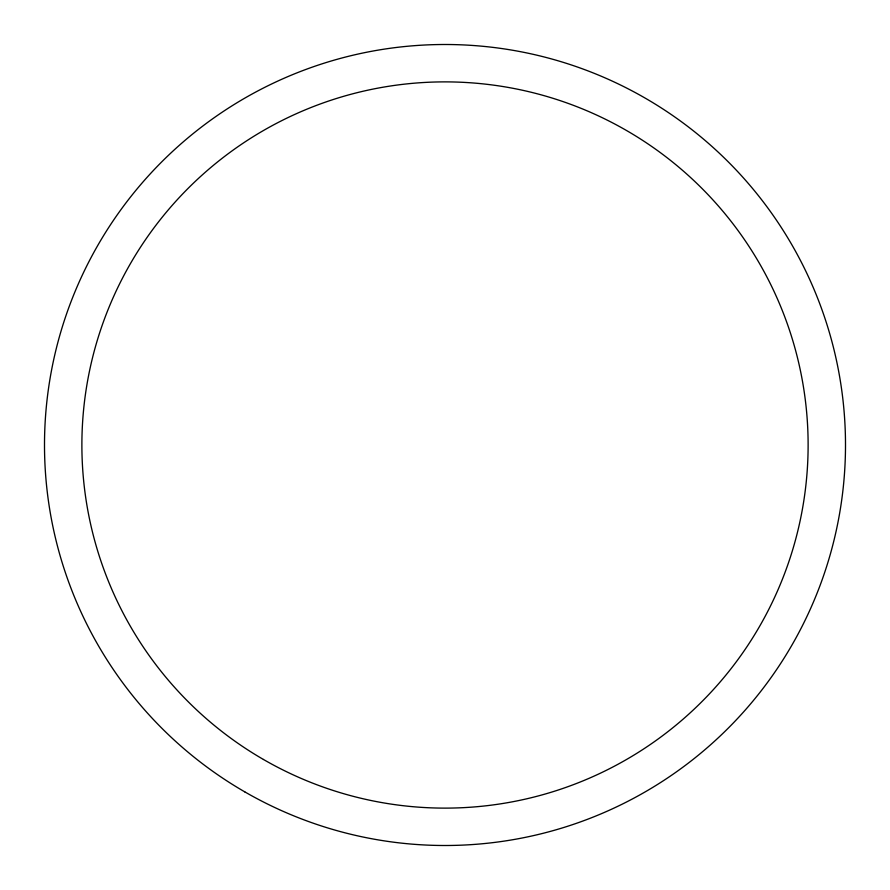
<?xml version="1.0" encoding="UTF-8"?>
<svg xmlns="http://www.w3.org/2000/svg" width="890" height="890" viewBox="0 0 890 890"><rect width="100%" height="100%" fill="white"/><g stroke="black" fill="none" stroke-linecap="round" stroke-linejoin="round"><path stroke-width="1.33" d="M244.75 791.844A400.5 400.5 0 0 0 845.5 445A400.5 400.5 0 0 0 244.75 98.156A400.5 400.5 0 0 0 244.75 791.844M263.44 759.47A363.12 363.12 0 0 0 808.12 445A363.12 363.12 0 0 0 263.44 130.53A363.12 363.12 0 0 0 263.44 759.47"/></g></svg>
